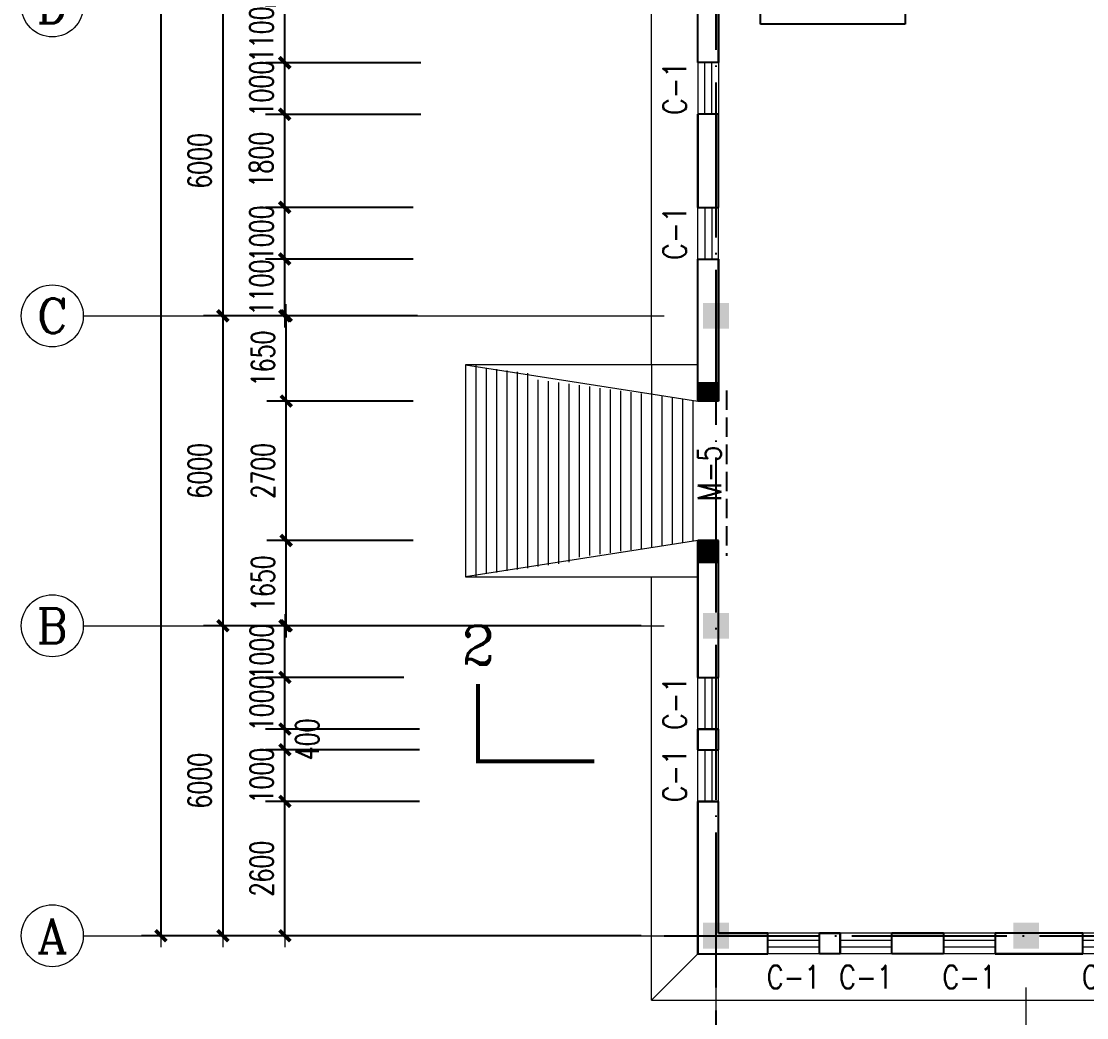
# Model space of a CAD drawing. Extents: x -220435 to 246757, y -381552 to -223577.
# Drawn here: x -151582 to -130969, y -344578 to -325288 of the extents above; entities that cross this region are included whole.
import ezdxf
from ezdxf.enums import TextEntityAlignment as Align

# ---------------------------------------------------------------- set-up
doc = ezdxf.new("R2010")
doc.units = 0
doc.header["$LTSCALE"] = 1500
doc.header["$MEASUREMENT"] = 0
doc.linetypes.add('DASH', pattern=[0.35, 0.25, -0.1])
doc.linetypes.add('DOTE', pattern=[2.42, 2, -0.2, 0.02, -0.2])
doc.layers.get('0').update_dxf_attribs({"linetype": 'CONTINUOUS'})
doc.layers.get('DEFPOINTS').update_dxf_attribs({"linetype": 'CONTINUOUS'})
for name, color, linetype in [('AXIS_TEXT', 7, 'CONTINUOUS'), ('COLUMN', 7, 'CONTINUOUS'), ('DOTE', 7, 'DOTE'), ('LVTRY', 7, 'CONTINUOUS'), ('PUB_WALL', 7, 'CONTINUOUS'), ('WALL', 7, 'CONTINUOUS'), ('WINDOW_TEXT', 7, 'CONTINUOUS')]:
    doc.layers.add(name, color=color, linetype=linetype)
doc.layers.add('PUB_DIM', color=7, linetype='CONTINUOUS', lineweight=0)
doc.layers.add('WINDOW', color=7, linetype='CONTINUOUS', lineweight=0)
doc.styles.add('_SIMPLEX', font='SIMPLEX.shx', dxfattribs={"width": 0.8})
doc.styles.add('COMP', font='complex', dxfattribs={"bigfont": 'hztxt'})
doc.styles.add('COMPLEX', font='COMPLEX')
doc.styles.add('DIM_FONT', font='TXT.shx', dxfattribs={"width": 0.7})
doc.styles.add('SIMPLEX', font='SIMPLEX.SHX')
doc.dimstyles.new('DIMA150', dxfattribs={"dimscale": 1.5, "dimtxt": 300, "dimasz": 1, "dimexe": 250, "dimexo": 300, "dimgap": 150, "dimtad": 1, "dimdec": 0, "dimzin": 0, "dimdsep": 46, "dimtxsty": 'DIM_FONT', "dimblk": '_DIMX', "dimcen": 0.09, "dimse1": 1, "dimclrt": 7, "dimadec": 0, "dimazin": 0, "dimtfac": 1, "dimtdec": 0, "dimtix": 1, "dimtmove": 2, "dimatfit": 3, "dimldrblk": '_DIMX', "dimfxl": 1, "dimtolj": 1, "dimtzin": 0, "dimarcsym": 0})

# ---------------------------------------------------------------- blocks, each defined once
blk = doc.blocks.new('_DIMX')
blk.add_line((-150, 0), (150, 0))
at = {"const_width": 50}
blk.add_lwpolyline([(-70, -70), (70, 70)], dxfattribs=at)
blk = doc.blocks.new('*D40')
at = {"layer": 'DEFPOINTS', "color": 0, "lineweight": 20}
for p in [(-138141, -343990), (-96141, -343990), (-138141, -349390)]:
    blk.add_point(p, dxfattribs=at)
at = {"layer": 'PUB_DIM', "color": 0, "lineweight": -2}
for p, q in [((-138141, -344440), (-138141, -349765)), ((-96142, -349390), (-138139, -349390))]:
    blk.add_line(p, q, dxfattribs=at)
at = {"layer": 'PUB_DIM', "color": 0, "lineweight": -2, "xscale": 1.5, "yscale": 1.5, "zscale": 1.5, "rotation": 180}
blk.add_blockref('_DIMX', (-138141, -349390), dxfattribs=at)
at = {"layer": 'PUB_DIM', "color": 0, "lineweight": -2, "xscale": 1.5, "yscale": 1.5, "zscale": 1.5}
blk.add_blockref('_DIMX', (-96141, -349390), dxfattribs=at)
at = {"layer": 'PUB_DIM', "color": 7, "insert": (-117141, -348940), "char_height": 450, "attachment_point": 5, "style": 'DIM_FONT'}
blk.add_mtext('\\A1;42000', dxfattribs=at)
blk = doc.blocks.new('*D47')
at = {"layer": 'DEFPOINTS', "color": 0, "lineweight": 20}
for p in [(-139141, -264400), (-148882, -342990), (-139141, -342990)]:
    blk.add_point(p, dxfattribs=at)
at = {"layer": 'PUB_DIM', "color": 0, "lineweight": -2}
for p, q in [((-148882, -264402), (-148882, -342989)), ((-139591, -342990), (-149257, -342990))]:
    blk.add_line(p, q, dxfattribs=at)
at = {"layer": 'PUB_DIM', "color": 0, "lineweight": -2, "xscale": 1.5, "yscale": 1.5, "zscale": 1.5}
for p, rotation in [((-148882, -264400), 90), ((-148882, -342990), 270)]:
    blk.add_blockref('_DIMX', p, dxfattribs=dict(at, rotation=rotation))
at = {"layer": 'PUB_DIM', "color": 7, "insert": (-149332, -303695), "char_height": 450, "attachment_point": 5, "rotation": 90, "style": 'DIM_FONT'}
blk.add_mtext('\\A1;78590', dxfattribs=at)
blk = doc.blocks.new('*D48')
at = {"layer": 'DEFPOINTS', "color": 0, "lineweight": 20}
for p in [(-146456, -330990), (-143552, -330990), (-143552, -332640)]:
    blk.add_point(p, dxfattribs=at)
at = {"layer": 'PUB_DIM', "color": 0, "lineweight": -2}
for p, q in [((-144002, -330990), (-146831, -330990)), ((-146456, -332639), (-146456, -330992))]:
    blk.add_line(p, q, dxfattribs=at)
at = {"layer": 'PUB_DIM', "color": 0, "lineweight": -2, "xscale": 1.5, "yscale": 1.5, "zscale": 1.5}
for p, rotation in [((-146456, -330990), 90), ((-146456, -332640), 270)]:
    blk.add_blockref('_DIMX', p, dxfattribs=dict(at, rotation=rotation))
at = {"layer": 'PUB_DIM', "color": 7, "insert": (-146906, -331815), "char_height": 450, "attachment_point": 5, "rotation": 90, "style": 'DIM_FONT'}
blk.add_mtext('\\A1;1650', dxfattribs=at)
blk = doc.blocks.new('*D49')
at = {"layer": 'DEFPOINTS', "color": 0, "lineweight": 20}
for p in [(-146456, -332640), (-143552, -332640), (-143552, -335340)]:
    blk.add_point(p, dxfattribs=at)
at = {"layer": 'PUB_DIM', "color": 0, "lineweight": -2}
for p, q in [((-144002, -332640), (-146831, -332640)), ((-146456, -335339), (-146456, -332642))]:
    blk.add_line(p, q, dxfattribs=at)
at = {"layer": 'PUB_DIM', "color": 0, "lineweight": -2, "xscale": 1.5, "yscale": 1.5, "zscale": 1.5}
for p, rotation in [((-146456, -332640), 90), ((-146456, -335340), 270)]:
    blk.add_blockref('_DIMX', p, dxfattribs=dict(at, rotation=rotation))
at = {"layer": 'PUB_DIM', "color": 7, "insert": (-146906, -333990), "char_height": 450, "attachment_point": 5, "rotation": 90, "style": 'DIM_FONT'}
blk.add_mtext('\\A1;2700', dxfattribs=at)
blk = doc.blocks.new('*D50')
at = {"layer": 'DEFPOINTS', "color": 0, "lineweight": 20}
for p in [(-146456, -335340), (-143552, -335340), (-143552, -336990)]:
    blk.add_point(p, dxfattribs=at)
at = {"layer": 'PUB_DIM', "color": 0, "lineweight": -2}
for p, q in [((-144002, -335340), (-146831, -335340)), ((-146456, -336989), (-146456, -335342))]:
    blk.add_line(p, q, dxfattribs=at)
at = {"layer": 'PUB_DIM', "color": 0, "lineweight": -2, "xscale": 1.5, "yscale": 1.5, "zscale": 1.5}
for p, rotation in [((-146456, -335340), 90), ((-146456, -336990), 270)]:
    blk.add_blockref('_DIMX', p, dxfattribs=dict(at, rotation=rotation))
at = {"layer": 'PUB_DIM', "color": 7, "insert": (-146906, -336165), "char_height": 450, "attachment_point": 5, "rotation": 90, "style": 'DIM_FONT'}
blk.add_mtext('\\A1;1650', dxfattribs=at)
blk = doc.blocks.new('*D51')
at = {"layer": 'DEFPOINTS', "color": 0, "lineweight": 20}
for p in [(-146485, -324990), (-143402, -324990), (-143402, -326090)]:
    blk.add_point(p, dxfattribs=at)
at = {"layer": 'PUB_DIM', "color": 0, "lineweight": -2}
for p, q in [((-143852, -324990), (-146860, -324990)), ((-146485, -324989), (-146485, -324987)), ((-146485, -326090), (-146485, -324990)), ((-146485, -326092), (-146485, -326093))]:
    blk.add_line(p, q, dxfattribs=at)
at = {"layer": 'PUB_DIM', "color": 0, "lineweight": -2, "xscale": 1.5, "yscale": 1.5, "zscale": 1.5}
for p, rotation in [((-146485, -324990), 270), ((-146485, -326090), 90)]:
    blk.add_blockref('_DIMX', p, dxfattribs=dict(at, rotation=rotation))
at = {"layer": 'PUB_DIM', "color": 7, "insert": (-146935, -325540), "char_height": 450, "attachment_point": 5, "rotation": 90, "style": 'DIM_FONT'}
blk.add_mtext('\\A1;1100', dxfattribs=at)
blk = doc.blocks.new('*D52')
at = {"layer": 'DEFPOINTS', "color": 0, "lineweight": 20}
for p in [(-146485, -326090), (-143402, -326090), (-143402, -327090)]:
    blk.add_point(p, dxfattribs=at)
at = {"layer": 'PUB_DIM', "color": 0, "lineweight": -2}
for p, q in [((-143852, -326090), (-146860, -326090)), ((-146485, -326089), (-146485, -326087)), ((-146485, -327090), (-146485, -326090)), ((-146485, -327092), (-146485, -327093))]:
    blk.add_line(p, q, dxfattribs=at)
at = {"layer": 'PUB_DIM', "color": 0, "lineweight": -2, "xscale": 1.5, "yscale": 1.5, "zscale": 1.5}
for p, rotation in [((-146485, -326090), 270), ((-146485, -327090), 90)]:
    blk.add_blockref('_DIMX', p, dxfattribs=dict(at, rotation=rotation))
at = {"layer": 'PUB_DIM', "color": 7, "insert": (-146935, -326590), "char_height": 450, "attachment_point": 5, "rotation": 90, "style": 'DIM_FONT'}
blk.add_mtext('\\A1;1000', dxfattribs=at)
blk = doc.blocks.new('*D53')
at = {"layer": 'DEFPOINTS', "color": 0, "lineweight": 20}
for p in [(-146485, -327090), (-143402, -327090), (-143402, -328890)]:
    blk.add_point(p, dxfattribs=at)
at = {"layer": 'PUB_DIM', "color": 0, "lineweight": -2}
for p, q in [((-143852, -327090), (-146860, -327090)), ((-146485, -328888), (-146485, -327092))]:
    blk.add_line(p, q, dxfattribs=at)
at = {"layer": 'PUB_DIM', "color": 0, "lineweight": -2, "xscale": 1.5, "yscale": 1.5, "zscale": 1.5}
for p, rotation in [((-146485, -327090), 90), ((-146485, -328890), 270)]:
    blk.add_blockref('_DIMX', p, dxfattribs=dict(at, rotation=rotation))
at = {"layer": 'PUB_DIM', "color": 7, "insert": (-146940, -327965), "char_height": 450, "attachment_point": 5, "rotation": 90, "style": 'DIM_FONT'}
blk.add_mtext('\\A1;1800', dxfattribs=at)
blk = doc.blocks.new('*D54')
at = {"layer": 'DEFPOINTS', "color": 0, "lineweight": 20}
for p in [(-146485, -328890), (-143552, -328890), (-143552, -329890)]:
    blk.add_point(p, dxfattribs=at)
at = {"layer": 'PUB_DIM', "color": 0, "lineweight": -2}
for p, q in [((-144002, -328890), (-146860, -328890)), ((-146485, -328888), (-146485, -328887)), ((-146485, -329890), (-146485, -328890)), ((-146485, -329891), (-146485, -329893))]:
    blk.add_line(p, q, dxfattribs=at)
at = {"layer": 'PUB_DIM', "color": 0, "lineweight": -2, "xscale": 1.5, "yscale": 1.5, "zscale": 1.5}
for p, rotation in [((-146485, -328890), 270), ((-146485, -329890), 90)]:
    blk.add_blockref('_DIMX', p, dxfattribs=dict(at, rotation=rotation))
at = {"layer": 'PUB_DIM', "color": 7, "insert": (-146935, -329390), "char_height": 450, "attachment_point": 5, "rotation": 90, "style": 'DIM_FONT'}
blk.add_mtext('\\A1;1000', dxfattribs=at)
blk = doc.blocks.new('*D55')
at = {"layer": 'DEFPOINTS', "color": 0, "lineweight": 20}
for p in [(-146485, -329890), (-143552, -329890), (-143552, -330990)]:
    blk.add_point(p, dxfattribs=at)
at = {"layer": 'PUB_DIM', "color": 0, "lineweight": -2}
for p, q in [((-144002, -329890), (-146860, -329890)), ((-146485, -329888), (-146485, -329887)), ((-146485, -330990), (-146485, -329890)), ((-146485, -330992), (-146485, -330993))]:
    blk.add_line(p, q, dxfattribs=at)
at = {"layer": 'PUB_DIM', "color": 0, "lineweight": -2, "xscale": 1.5, "yscale": 1.5, "zscale": 1.5}
for p, rotation in [((-146485, -329890), 270), ((-146485, -330990), 90)]:
    blk.add_blockref('_DIMX', p, dxfattribs=dict(at, rotation=rotation))
at = {"layer": 'PUB_DIM', "color": 7, "insert": (-146935, -330440), "char_height": 450, "attachment_point": 5, "rotation": 90, "style": 'DIM_FONT'}
blk.add_mtext('\\A1;1100', dxfattribs=at)
blk = doc.blocks.new('*D72')
at = {"layer": 'DEFPOINTS', "color": 0, "lineweight": 20}
for p in [(-146482, -336990), (-143728, -336990), (-143728, -337990)]:
    blk.add_point(p, dxfattribs=at)
at = {"layer": 'PUB_DIM', "color": 0, "lineweight": -2}
for p, q in [((-144178, -336990), (-146857, -336990)), ((-146482, -336989), (-146482, -336987)), ((-146482, -337990), (-146482, -336990)), ((-146482, -337992), (-146482, -337993))]:
    blk.add_line(p, q, dxfattribs=at)
at = {"layer": 'PUB_DIM', "color": 0, "lineweight": -2, "xscale": 1.5, "yscale": 1.5, "zscale": 1.5}
for p, rotation in [((-146482, -336990), 270), ((-146482, -337990), 90)]:
    blk.add_blockref('_DIMX', p, dxfattribs=dict(at, rotation=rotation))
at = {"layer": 'PUB_DIM', "color": 7, "insert": (-146932, -337490), "char_height": 450, "attachment_point": 5, "rotation": 90, "style": 'DIM_FONT'}
blk.add_mtext('\\A1;1000', dxfattribs=at)
blk = doc.blocks.new('*D73')
at = {"layer": 'DEFPOINTS', "color": 0, "lineweight": 20}
for p in [(-146482, -337990), (-143728, -337990), (-143728, -338990)]:
    blk.add_point(p, dxfattribs=at)
at = {"layer": 'PUB_DIM', "color": 0, "lineweight": -2}
for p, q in [((-144178, -337990), (-146857, -337990)), ((-146482, -337989), (-146482, -337987)), ((-146482, -338990), (-146482, -337990)), ((-146482, -338992), (-146482, -338993))]:
    blk.add_line(p, q, dxfattribs=at)
at = {"layer": 'PUB_DIM', "color": 0, "lineweight": -2, "xscale": 1.5, "yscale": 1.5, "zscale": 1.5}
for p, rotation in [((-146482, -337990), 270), ((-146482, -338990), 90)]:
    blk.add_blockref('_DIMX', p, dxfattribs=dict(at, rotation=rotation))
at = {"layer": 'PUB_DIM', "color": 7, "insert": (-146932, -338490), "char_height": 450, "attachment_point": 5, "rotation": 90, "style": 'DIM_FONT'}
blk.add_mtext('\\A1;1000', dxfattribs=at)
blk = doc.blocks.new('*D74')
at = {"layer": 'DEFPOINTS', "color": 0, "lineweight": 20}
for p in [(-146482, -338990), (-143428, -338990), (-143428, -339390)]:
    blk.add_point(p, dxfattribs=at)
at = {"layer": 'PUB_DIM', "color": 0, "lineweight": -2}
for p, q in [((-143878, -338990), (-146857, -338990)), ((-146482, -338989), (-146482, -338987)), ((-146482, -339390), (-146482, -338990)), ((-146482, -339392), (-146482, -339393))]:
    blk.add_line(p, q, dxfattribs=at)
at = {"layer": 'PUB_DIM', "color": 0, "lineweight": -2, "xscale": 1.5, "yscale": 1.5, "zscale": 1.5}
for p, rotation in [((-146482, -338990), 270), ((-146482, -339390), 90)]:
    blk.add_blockref('_DIMX', p, dxfattribs=dict(at, rotation=rotation))
at = {"layer": 'PUB_DIM', "color": 7, "insert": (-146050, -339190), "char_height": 450, "attachment_point": 5, "rotation": 90, "style": 'DIM_FONT'}
blk.add_mtext('\\A1;400', dxfattribs=at)
blk = doc.blocks.new('*D75')
at = {"layer": 'DEFPOINTS', "color": 0, "lineweight": 20}
for p in [(-146482, -339390), (-143428, -339390), (-143428, -340390)]:
    blk.add_point(p, dxfattribs=at)
at = {"layer": 'PUB_DIM', "color": 0, "lineweight": -2}
for p, q in [((-143878, -339390), (-146857, -339390)), ((-146482, -339389), (-146482, -339387)), ((-146482, -340390), (-146482, -339390)), ((-146482, -340392), (-146482, -340393))]:
    blk.add_line(p, q, dxfattribs=at)
at = {"layer": 'PUB_DIM', "color": 0, "lineweight": -2, "xscale": 1.5, "yscale": 1.5, "zscale": 1.5}
for p, rotation in [((-146482, -339390), 270), ((-146482, -340390), 90)]:
    blk.add_blockref('_DIMX', p, dxfattribs=dict(at, rotation=rotation))
at = {"layer": 'PUB_DIM', "color": 7, "insert": (-146932, -339890), "char_height": 450, "attachment_point": 5, "rotation": 90, "style": 'DIM_FONT'}
blk.add_mtext('\\A1;1000', dxfattribs=at)
blk = doc.blocks.new('*D76')
at = {"layer": 'DEFPOINTS', "color": 0, "lineweight": 20}
for p in [(-146482, -340390), (-143428, -340390), (-143428, -342990)]:
    blk.add_point(p, dxfattribs=at)
at = {"layer": 'PUB_DIM', "color": 0, "lineweight": -2}
for p, q in [((-143878, -340390), (-146857, -340390)), ((-146482, -342989), (-146482, -340392))]:
    blk.add_line(p, q, dxfattribs=at)
at = {"layer": 'PUB_DIM', "color": 0, "lineweight": -2, "xscale": 1.5, "yscale": 1.5, "zscale": 1.5}
for p, rotation in [((-146482, -340390), 90), ((-146482, -342990), 270)]:
    blk.add_blockref('_DIMX', p, dxfattribs=dict(at, rotation=rotation))
at = {"layer": 'PUB_DIM', "color": 7, "insert": (-146932, -341690), "char_height": 450, "attachment_point": 5, "rotation": 90, "style": 'DIM_FONT'}
blk.add_mtext('\\A1;2600', dxfattribs=at)
blk = doc.blocks.new('*D81')
at = {"layer": 'DEFPOINTS', "color": 0, "lineweight": 20}
for p in [(-139141, -330990), (-147682, -336990), (-139141, -336990)]:
    blk.add_point(p, dxfattribs=at)
at = {"layer": 'PUB_DIM', "color": 0, "lineweight": -2}
for p, q in [((-147682, -330992), (-147682, -336989)), ((-139591, -336990), (-148057, -336990))]:
    blk.add_line(p, q, dxfattribs=at)
at = {"layer": 'PUB_DIM', "color": 0, "lineweight": -2, "xscale": 1.5, "yscale": 1.5, "zscale": 1.5}
for p, rotation in [((-147682, -330990), 90), ((-147682, -336990), 270)]:
    blk.add_blockref('_DIMX', p, dxfattribs=dict(at, rotation=rotation))
at = {"layer": 'PUB_DIM', "color": 7, "insert": (-148132, -333990), "char_height": 450, "attachment_point": 5, "rotation": 90, "style": 'DIM_FONT'}
blk.add_mtext('\\A1;6000', dxfattribs=at)
blk = doc.blocks.new('*D82')
at = {"layer": 'DEFPOINTS', "color": 0, "lineweight": 20}
for p in [(-139141, -336990), (-147682, -342990), (-139141, -342990)]:
    blk.add_point(p, dxfattribs=at)
at = {"layer": 'PUB_DIM', "color": 0, "lineweight": -2}
for p, q in [((-147682, -336992), (-147682, -342989)), ((-139591, -342990), (-148057, -342990))]:
    blk.add_line(p, q, dxfattribs=at)
at = {"layer": 'PUB_DIM', "color": 0, "lineweight": -2, "xscale": 1.5, "yscale": 1.5, "zscale": 1.5}
for p, rotation in [((-147682, -336990), 90), ((-147682, -342990), 270)]:
    blk.add_blockref('_DIMX', p, dxfattribs=dict(at, rotation=rotation))
at = {"layer": 'PUB_DIM', "color": 7, "insert": (-148132, -339990), "char_height": 450, "attachment_point": 5, "rotation": 90, "style": 'DIM_FONT'}
blk.add_mtext('\\A1;6000', dxfattribs=at)
blk = doc.blocks.new('*D83')
at = {"layer": 'DEFPOINTS', "color": 0, "lineweight": 20}
for p in [(-143469, -324990), (-147682, -330990), (-143469, -330990)]:
    blk.add_point(p, dxfattribs=at)
at = {"layer": 'PUB_DIM', "color": 0, "lineweight": -2}
for p, q in [((-147682, -324992), (-147682, -330989)), ((-143919, -330990), (-148057, -330990))]:
    blk.add_line(p, q, dxfattribs=at)
at = {"layer": 'PUB_DIM', "color": 0, "lineweight": -2, "xscale": 1.5, "yscale": 1.5, "zscale": 1.5}
for p, rotation in [((-147682, -324990), 90), ((-147682, -330990), 270)]:
    blk.add_blockref('_DIMX', p, dxfattribs=dict(at, rotation=rotation))
at = {"layer": 'PUB_DIM', "color": 7, "insert": (-148132, -327990), "char_height": 450, "attachment_point": 5, "rotation": 90, "style": 'DIM_FONT'}
blk.add_mtext('\\A1;6000', dxfattribs=at)
blk = doc.blocks.new('_AXISO')
blk.add_circle((0, 0), 0.5)
at = {"layer": 'AXIS_TEXT', "style": 'COMPLEX', "width": 1.041667}
blk.add_attdef('A', text='', height=0.56, dxfattribs=at).set_placement((-0.25, -0.28), (0.25, -0.28), align=Align.FIT)
blk = doc.blocks.new('_WBLK')
for p, q in [((-0.5, 0.5), (0.5, 0.5)), ((0.5, 0.167), (-0.5, 0.167)), ((0.5, -0.167), (-0.5, -0.167)), ((-0.5, -0.5), (0.5, -0.5))]:
    blk.add_line(p, q)
at = {"layer": 'WINDOW_TEXT', "style": 'SIMPLEX', "flags": 9}
blk.add_attdef('A', text='', height=1, dxfattribs=at).set_placement((0, 1.5), align=Align.MIDDLE)
blk = doc.blocks.new('_FZH')
blk.add_solid([(-0.5, -0.5), (0.5, -0.5), (-0.5, 0.5), (0.5, 0.5)])
blk = doc.blocks.new('*D88')
at = {"layer": 'DEFPOINTS', "color": 0, "lineweight": 20}
for p in [(-138141, -343990), (-132141, -343990), (-138141, -348190)]:
    blk.add_point(p, dxfattribs=at)
at = {"layer": 'PUB_DIM', "color": 0, "lineweight": -2}
for p, q in [((-138141, -344440), (-138141, -348565)), ((-132142, -348190), (-138139, -348190))]:
    blk.add_line(p, q, dxfattribs=at)
at = {"layer": 'PUB_DIM', "color": 0, "lineweight": -2, "xscale": 1.5, "yscale": 1.5, "zscale": 1.5, "rotation": 180}
blk.add_blockref('_DIMX', (-138141, -348190), dxfattribs=at)
at = {"layer": 'PUB_DIM', "color": 0, "lineweight": -2, "xscale": 1.5, "yscale": 1.5, "zscale": 1.5}
blk.add_blockref('_DIMX', (-132141, -348190), dxfattribs=at)
at = {"layer": 'PUB_DIM', "color": 7, "insert": (-135037, -347740), "char_height": 450, "attachment_point": 5, "style": 'DIM_FONT'}
blk.add_mtext('\\A1;6000', dxfattribs=at)
blk = doc.blocks.new('*D89')
at = {"layer": 'DEFPOINTS', "color": 0, "lineweight": 20}
for p in [(-138141, -343990), (-132141, -343990), (-138141, -348190)]:
    blk.add_point(p, dxfattribs=at)
at = {"layer": 'PUB_DIM', "color": 0, "lineweight": -2}
for p, q in [((-138141, -344440), (-138141, -348565)), ((-132142, -348190), (-138139, -348190))]:
    blk.add_line(p, q, dxfattribs=at)
at = {"layer": 'PUB_DIM', "color": 0, "lineweight": -2, "xscale": 1.5, "yscale": 1.5, "zscale": 1.5, "rotation": 180}
blk.add_blockref('_DIMX', (-138141, -348190), dxfattribs=at)
at = {"layer": 'PUB_DIM', "color": 0, "lineweight": -2, "xscale": 1.5, "yscale": 1.5, "zscale": 1.5}
blk.add_blockref('_DIMX', (-132141, -348190), dxfattribs=at)
at = {"layer": 'PUB_DIM', "color": 7, "insert": (-135037, -347740), "char_height": 450, "attachment_point": 5, "style": 'DIM_FONT'}
blk.add_mtext('\\A1;6000', dxfattribs=at)
blk = doc.blocks.new('_SECTION')
at = {"const_width": 0.1}
blk.add_lwpolyline([(2, 0), (0, 0), (0, 3)], dxfattribs=at)
at = {"style": 'COMP'}
blk.add_attdef('A', text='', height=1, dxfattribs=at).set_placement((3, 0), align=Align.MIDDLE)
blk = doc.blocks.new('M_B0OPK')
for p, q in [((-0.5, 0.5), (0.5, 0.5)), ((0.5, 0.167), (-0.5, 0.167)), ((0.5, -0.167), (-0.5, -0.167)), ((-0.5, -0.5), (0.5, -0.5))]:
    blk.add_line(p, q)
blk = doc.blocks.new('*D285')
at = {"layer": 'DEFPOINTS', "color": 0, "lineweight": 20}
for p in [(-139141, -264400), (-148882, -342990), (-139141, -342990)]:
    blk.add_point(p, dxfattribs=at)
at = {"layer": 'PUB_DIM', "color": 0, "lineweight": -2}
for p, q in [((-148882, -264402), (-148882, -342989)), ((-139591, -342990), (-149257, -342990))]:
    blk.add_line(p, q, dxfattribs=at)
at = {"layer": 'PUB_DIM', "color": 0, "lineweight": -2, "xscale": 1.5, "yscale": 1.5, "zscale": 1.5}
for p, rotation in [((-148882, -264400), 90), ((-148882, -342990), 270)]:
    blk.add_blockref('_DIMX', p, dxfattribs=dict(at, rotation=rotation))
at = {"layer": 'PUB_DIM', "color": 7, "insert": (-149332, -303695), "char_height": 450, "attachment_point": 5, "rotation": 90, "style": 'DIM_FONT'}
blk.add_mtext('\\A1;78590', dxfattribs=at)

msp = doc.modelspace()

# ---------------------------------------------------------------- linework, layer by layer
at = {"linetype": 'DASH'}
msp.add_line((-137939.9, -332433.8), (-137939.9, -335634.6), dxfattribs=at)
at = {"layer": 'DOTE'}
for p, q in [((-138140.7, -343990.4), (-138140.7, -263400.4)), ((-138140.7, -343990.4), (-138140.7, -263400.4)), ((-139140.7, -342990.4), (-95140.7, -342990.4))]:
    msp.add_line(p, q, dxfattribs=at)
at = {"layer": 'LVTRY'}
for p, q in [((-137280.1, -325340.4), (-137280.1, -324650.4)), ((-134480.1, -324650.4), (-134480.1, -325340.4)), ((-134480.1, -325340.4), (-137280.1, -325340.4))]:
    msp.add_line(p, q, dxfattribs=at)
at = {"layer": 'PUB_DIM'}
for p, q in [((-150382.4, -330990.4), (-139140.7, -330990.4)), ((-150382.4, -336990.4), (-139140.7, -336990.4)), ((-150382.4, -342990.4), (-139140.7, -342990.4)), ((-138140.7, -349990.4), (-138140.7, -343990.4)), ((-138140.7, -349990.4), (-138140.7, -343990.4)), ((-132140.7, -349990.4), (-132140.7, -343990.4)), ((-132140.7, -349990.4), (-132140.7, -343990.4))]:
    msp.add_line(p, q, dxfattribs=at)
at = {"layer": 'PUB_WALL'}
for p, q in [((-138490.7, -326084.4), (-138490.7, -323300.4)), ((-138490.7, -326084.4), (-138490.7, -323300.4)), ((-138090.7, -326084.4), (-138090.7, -323300.4)), ((-138090.7, -323300.4), (-138090.7, -326084.4)), ((-138090.7, -326084.4), (-138490.7, -326084.4)), ((-138090.7, -326084.4), (-138490.7, -326084.4)), ((-138090.7, -327084.4), (-138490.7, -327084.4)), ((-138490.7, -328889.9), (-138490.7, -327084.4)), ((-138090.7, -327084.4), (-138490.7, -327084.4)), ((-138490.7, -327084.4), (-138490.7, -328889.9)), ((-138090.7, -328889.9), (-138090.7, -327084.4)), ((-138090.7, -328889.9), (-138090.7, -327084.4)), ((-138490.7, -328889.9), (-138090.7, -328889.9)), ((-138490.7, -328889.9), (-138090.7, -328889.9)), ((-138490.7, -332640.4), (-138490.7, -329889.9)), ((-138490.7, -329889.9), (-138090.7, -329889.9)), ((-138490.7, -332640.4), (-138490.7, -329889.9)), ((-138490.7, -329889.9), (-138090.7, -329889.9)), ((-138090.7, -332640.4), (-138090.7, -329889.9)), ((-138090.7, -329889.9), (-138090.7, -332640.4)), ((-138090.7, -332640.4), (-138490.7, -332640.4)), ((-138090.7, -332640.4), (-138490.7, -332640.4)), ((-138090.7, -335340.4), (-138490.7, -335340.4)), ((-138490.7, -337990.4), (-138490.7, -335340.4)), ((-138090.7, -335340.4), (-138490.7, -335340.4)), ((-138490.7, -335340.4), (-138490.7, -337990.4)), ((-138090.7, -337990.4), (-138090.7, -335340.4)), ((-138090.7, -337990.4), (-138090.7, -335340.4)), ((-138490.7, -337990.4), (-138090.7, -337990.4)), ((-138490.7, -337990.4), (-138090.7, -337990.4)), ((-138490.7, -339390.4), (-138490.7, -338990.4)), ((-138490.7, -338990.4), (-138090.7, -338990.4)), ((-138490.7, -338990.4), (-138490.7, -339390.4)), ((-138090.7, -338990.4), (-138490.7, -338990.4)), ((-138090.7, -339390.4), (-138090.7, -338990.4)), ((-138090.7, -339390.4), (-138090.7, -338990.4)), ((-138490.7, -339390.4), (-138090.7, -339390.4)), ((-138490.7, -339390.4), (-138090.7, -339390.4)), ((-138490.7, -343340.4), (-138490.7, -340390.4)), ((-138490.7, -340390.4), (-138090.7, -340390.4)), ((-138490.7, -340390.4), (-138490.7, -343340.4)), ((-138090.7, -340390.4), (-138490.7, -340390.4)), ((-138090.7, -342940.4), (-138090.7, -340390.4)), ((-138090.7, -342940.4), (-138090.7, -340390.4)), ((-138090.7, -342940.4), (-137140.6, -342940.4)), ((-137140.6, -342940.4), (-138090.7, -342940.4)), ((-137140.6, -343340.4), (-137140.6, -342940.4)), ((-137140.6, -343340.4), (-137140.6, -342940.4)), ((-136140.6, -343340.4), (-136140.6, -342940.4)), ((-135740.6, -342940.4), (-136140.6, -342940.4)), ((-136140.6, -343340.4), (-136140.6, -342940.4)), ((-136140.6, -342940.4), (-135740.6, -342940.4)), ((-135740.6, -343340.4), (-135740.6, -342940.4)), ((-135740.6, -342940.4), (-135740.6, -343340.4)), ((-134740.6, -343340.4), (-134740.6, -342940.4)), ((-133740.7, -342940.4), (-134740.6, -342940.4)), ((-134740.6, -342940.4), (-133740.7, -342940.4)), ((-134740.6, -343340.4), (-134740.6, -342940.4)), ((-133740.7, -342940.4), (-133740.7, -343340.4)), ((-133740.7, -342940.4), (-133740.7, -343340.4)), ((-132740.7, -342940.4), (-132740.7, -343340.4)), ((-131040.7, -342940.4), (-132740.7, -342940.4)), ((-131040.7, -342940.4), (-132740.7, -342940.4)), ((-132740.7, -342940.4), (-132740.7, -343340.4)), ((-131040.7, -343340.4), (-131040.7, -342940.4)), ((-131040.7, -343340.4), (-131040.7, -342940.4)), ((-138490.7, -343340.4), (-137140.6, -343340.4)), ((-138490.7, -343340.4), (-137140.6, -343340.4)), ((-135740.6, -343340.4), (-136140.6, -343340.4)), ((-135740.6, -343340.4), (-136140.6, -343340.4)), ((-133740.7, -343340.4), (-134740.6, -343340.4)), ((-133740.7, -343340.4), (-134740.6, -343340.4)), ((-131040.7, -343340.4), (-132740.7, -343340.4)), ((-132740.7, -343340.4), (-131040.7, -343340.4))]:
    msp.add_line(p, q, dxfattribs=at)
at = {"layer": 'WALL'}
for p, q in [((-138490.7, -326084.4), (-138490.7, -323300.4)), ((-138090.7, -326084.4), (-138090.7, -323300.4)), ((-138090.7, -326084.4), (-138490.7, -326084.4)), ((-138090.7, -327084.4), (-138490.7, -327084.4)), ((-138490.7, -328889.9), (-138490.7, -327084.4)), ((-138090.7, -328889.9), (-138090.7, -327084.4)), ((-138490.7, -328889.9), (-138090.7, -328889.9)), ((-138490.7, -332640.4), (-138490.7, -329889.9)), ((-138490.7, -329889.9), (-138090.7, -329889.9)), ((-138090.7, -332640.4), (-138090.7, -329889.9)), ((-138090.7, -332640.4), (-138490.7, -332640.4)), ((-138090.7, -335340.4), (-138490.7, -335340.4)), ((-138490.7, -337990.4), (-138490.7, -335340.4)), ((-138090.7, -337990.4), (-138090.7, -335340.4)), ((-138490.7, -337990.4), (-138090.7, -337990.4)), ((-138490.7, -339390.4), (-138490.7, -338990.4)), ((-138490.7, -338990.4), (-138090.7, -338990.4)), ((-138090.7, -339390.4), (-138090.7, -338990.4)), ((-138490.7, -339390.4), (-138090.7, -339390.4)), ((-138490.7, -343340.4), (-138490.7, -340390.4)), ((-138490.7, -340390.4), (-138090.7, -340390.4)), ((-138090.7, -342940.4), (-138090.7, -340390.4)), ((-138090.7, -342940.4), (-137140.6, -342940.4)), ((-137140.6, -343340.4), (-137140.6, -342940.4)), ((-136140.6, -343340.4), (-136140.6, -342940.4)), ((-135740.6, -342940.4), (-136140.6, -342940.4)), ((-135740.6, -343340.4), (-135740.6, -342940.4)), ((-134740.6, -343340.4), (-134740.6, -342940.4)), ((-133740.7, -342940.4), (-134740.6, -342940.4)), ((-133740.7, -342940.4), (-133740.7, -343340.4)), ((-132740.7, -342940.4), (-132740.7, -343340.4)), ((-131040.7, -342940.4), (-132740.7, -342940.4)), ((-131040.7, -343340.4), (-131040.7, -342940.4)), ((-138490.7, -343340.4), (-137140.6, -343340.4)), ((-135740.6, -343340.4), (-136140.6, -343340.4)), ((-133740.7, -343340.4), (-134740.6, -343340.4)), ((-131040.7, -343340.4), (-132740.7, -343340.4))]:
    msp.add_line(p, q, dxfattribs=at)
at = {"layer": 'WINDOW'}
for p, q in [((-139390.7, -331940.4), (-139390.7, -313323.4)), ((-142990.7, -331940.4), (-142990.7, -336039.9)), ((-142990.7, -331940.4), (-138490.7, -332640.4)), ((-138490.7, -331940.4), (-142990.7, -331940.4)), ((-142790.7, -331940.4), (-142790.7, -336039.9)), ((-142590.7, -331993.7), (-142590.7, -335984.3)), ((-142390.7, -332020.4), (-142390.7, -335956.5)), ((-142190.7, -332047), (-142190.7, -335928.7)), ((-141990.7, -332073.7), (-141990.7, -335900.9)), ((-139390.7, -331940.4), (-139390.7, -335465.5)), ((-138490.7, -332640.4), (-138490.7, -331940.4)), ((-141790.7, -332100.4), (-141790.7, -335873.1)), ((-141590.7, -332227), (-141590.7, -335845.3)), ((-141390.7, -332253.7), (-141390.7, -335817.5)), ((-141190.7, -332280.4), (-141190.7, -335789.7)), ((-140990.7, -332307), (-140990.7, -335761.9)), ((-140790.7, -332333.7), (-140790.7, -335660.1)), ((-140590.7, -332360.4), (-140590.7, -335632.3)), ((-140390.7, -332387), (-140390.7, -335604.5)), ((-140190.7, -332413.7), (-140190.7, -335576.7)), ((-139990.7, -332440.4), (-139990.7, -335548.9)), ((-139790.7, -332467), (-139790.7, -335521.1)), ((-139590.7, -332493.7), (-139590.7, -335493.3)), ((-139190.7, -332547), (-139190.7, -335437.7)), ((-138990.7, -332573.7), (-138990.7, -335409.9)), ((-138790.7, -332600.4), (-138790.7, -335382.1)), ((-138590.7, -332627), (-138590.7, -335354.3)), ((-138490.7, -335340.4), (-142990.7, -336039.9)), ((-142990.7, -336039.9), (-138490.7, -336039.9)), ((-139390.7, -344240.4), (-139390.7, -336039.9)), ((-138490.7, -343340.4), (-139390.7, -344240.4)), ((-139390.7, -344240.4), (-94940.7, -344240.4))]:
    msp.add_line(p, q, dxfattribs=at)
at = {"layer": 'WINDOW', "const_width": 400}
for points in [[(-138290.7, -332640.4), (-138290.7, -332270.4)], [(-138290.7, -335779.7), (-138290.7, -335335.7)]]:
    msp.add_lwpolyline(points, dxfattribs=at)

# ---------------------------------------------------------------- block references
at = {"layer": 'COLUMN', "xscale": 500, "yscale": 500, "zscale": 500}
for p in [(-138140.7, -330990.4), (-138140.7, -336990.4), (-138140.7, -342990.4), (-132140.7, -342990.4)]:
    msp.add_blockref('_FZH', p, dxfattribs=at)
at = {"layer": 'PUB_DIM'}
ref = msp.add_blockref('_AXISO', (-150982.4, -324990.4), dxfattribs=dict(at, xscale=1200, yscale=1200, zscale=1200))
ref.add_attrib('A', 'D', dxfattribs={"layer": 'AXIS_TEXT', "height": 672, "style": 'COMPLEX', "width": 1.102941}).set_placement((-151282.4, -325326.4), (-150682.4, -325326.4), align=Align.FIT)
ref = msp.add_blockref('_AXISO', (-150982.4, -330990.4), dxfattribs=dict(at, xscale=1200, yscale=1200, zscale=1200))
ref.add_attrib('A', 'C', dxfattribs={"layer": 'AXIS_TEXT', "height": 672, "style": 'COMPLEX', "width": 1.25}).set_placement((-151282.4, -331326.4), (-150682.4, -331326.4), align=Align.FIT)
ref = msp.add_blockref('_AXISO', (-150982.4, -336990.4), dxfattribs=dict(at, xscale=1200, yscale=1200, zscale=1200))
ref.add_attrib('A', 'B', dxfattribs={"layer": 'AXIS_TEXT', "height": 672, "style": 'COMPLEX', "width": 1.102941}).set_placement((-151282.4, -337326.4), (-150682.4, -337326.4), align=Align.FIT)
ref = msp.add_blockref('_SECTION', (-142745.1, -339615.6), dxfattribs=dict(at, xscale=-750, yscale=750, zscale=750, rotation=270))
ref.add_attrib('A', '2', dxfattribs={"layer": '0', "height": 750, "style": 'COMP'}).set_placement((-142745.1, -337365.6), align=Align.MIDDLE)
at = {"layer": 'PUB_DIM', "xscale": 1200, "yscale": 1200, "zscale": 1200}
msp.add_blockref('_AXISO', (-150982.4, -342990.4), dxfattribs=at).add_auto_attribs({'A': 'A'})
at = {"layer": 'WINDOW'}
ref = msp.add_blockref('_WBLK', (-138290.7, -326584.4), dxfattribs=dict(at, xscale=1000, yscale=400.0000000000291, zscale=1000, rotation=270))
ref.add_attrib('A', 'C-1', dxfattribs={"layer": 'WINDOW_TEXT', "height": 450, "rotation": 90, "style": '_SIMPLEX', "width": 0.8, "flags": 8}).set_placement((-138940.7, -326584.4), align=Align.MIDDLE)
ref = msp.add_blockref('M_B0OPK', (-138290.7, -329389.9), dxfattribs=dict(at, xscale=1000, yscale=400, zscale=1000, rotation=90))
ref.add_attrib('A', 'C-1', dxfattribs={"layer": 'WINDOW_TEXT', "height": 450, "rotation": 90, "style": '_SIMPLEX', "width": 0.8, "flags": 8}).set_placement((-138940.7, -329389.9), align=Align.MIDDLE)
ref = msp.add_blockref('_WBLK', (-138290.7, -338490.4), dxfattribs=dict(at, xscale=1000, yscale=400, zscale=1000, rotation=90))
ref.add_attrib('A', 'C-1', dxfattribs={"layer": 'WINDOW_TEXT', "height": 450, "rotation": 90, "style": '_SIMPLEX', "width": 0.8, "flags": 8}).set_placement((-138940.7, -338490.4), align=Align.MIDDLE)
ref = msp.add_blockref('_WBLK', (-138290.7, -339890.4), dxfattribs=dict(at, xscale=1000, yscale=400, zscale=1000, rotation=90))
ref.add_attrib('A', 'C-1', dxfattribs={"layer": 'WINDOW_TEXT', "height": 450, "rotation": 90, "style": '_SIMPLEX', "width": 0.8, "flags": 8}).set_placement((-138940.7, -339890.4), align=Align.MIDDLE)
ref = msp.add_blockref('_WBLK', (-136640.6, -343140.4), dxfattribs=dict(at, xscale=1000, yscale=400, zscale=1000, rotation=180))
ref.add_attrib('A', 'C-1', dxfattribs={"layer": 'WINDOW_TEXT', "height": 450, "style": '_SIMPLEX', "width": 0.8, "flags": 8}).set_placement((-136640.6, -343790.4), align=Align.MIDDLE)
ref = msp.add_blockref('_WBLK', (-135240.6, -343140.4), dxfattribs=dict(at, xscale=1000, yscale=400, zscale=1000, rotation=180))
ref.add_attrib('A', 'C-1', dxfattribs={"layer": 'WINDOW_TEXT', "height": 450, "style": '_SIMPLEX', "width": 0.8, "flags": 8}).set_placement((-135240.6, -343790.4), align=Align.MIDDLE)
ref = msp.add_blockref('_WBLK', (-133240.7, -343140.4), dxfattribs=dict(at, xscale=1000, yscale=399.9999999999418, zscale=1000, rotation=180))
ref.add_attrib('A', 'C-1', dxfattribs={"layer": 'WINDOW_TEXT', "height": 450, "style": '_SIMPLEX', "width": 0.8, "flags": 8}).set_placement((-133240.7, -343790.4), align=Align.MIDDLE)
ref = msp.add_blockref('_WBLK', (-130540.7, -343140.4), dxfattribs=dict(at, xscale=1000, yscale=400, zscale=1000, rotation=180))
ref.add_attrib('A', 'C-1', dxfattribs={"layer": 'WINDOW_TEXT', "height": 450, "style": '_SIMPLEX', "width": 0.8, "flags": 8}).set_placement((-130540.7, -343790.4), align=Align.MIDDLE)

# ---------------------------------------------------------------- texts
at = {"layer": 'WINDOW', "style": 'SIMPLEX', "width": 0.8}
msp.add_text('M-5', height=450, rotation=90, dxfattribs=at).set_placement((-138042.2, -334584.4))

# ---------------------------------------------------------------- dimensions: what is measured, and where the dimension line sits
at = {"layer": 'PUB_DIM'}
for p1, p2, distance, picture, middle in [((-139140.7, -264400.4), (-139140.7, -342990.4), -9741.7, '*D47', (-149332.4, -303695.4)), ((-139140.7, -264400.4), (-139140.7, -342990.4), -9741.7, '*D285', (-149332.4, -303695.4)), ((-143401.6, -326090.4), (-143401.6, -324990.4), 3083.2, '*D51', (-146934.8, -325540.4)), ((-143401.6, -327090.4), (-143401.6, -326090.4), 3083.2, '*D52', (-146934.8, -326590.4)), ((-143551.6, -329889.9), (-143551.6, -328889.9), 2933.2, '*D54', (-146934.8, -329389.9)), ((-143551.6, -332640.3), (-143551.6, -330990.3), 2904.7, '*D48', (-146906.3, -331815.3)), ((-143551.6, -335340.3), (-143551.6, -332640.3), 2904.7, '*D49', (-146906.3, -333990.3)), ((-143551.6, -336990.3), (-143551.6, -335340.3), 2904.7, '*D50', (-146906.3, -336165.3)), ((-143727.7, -337990.4), (-143727.7, -336990.4), 2754.7, '*D72', (-146932.4, -337490.4)), ((-143727.7, -338990.4), (-143727.7, -337990.4), 2754.7, '*D73', (-146932.4, -338490.4)), ((-143427.7, -340390.4), (-143427.7, -339390.4), 3054.7, '*D75', (-146932.4, -339890.4)), ((-143427.7, -342990.4), (-143427.7, -340390.4), 3054.7, '*D76', (-146932.4, -341690.4)), ((-96140.7, -343990.4), (-138140.7, -343990.4), 5400, '*D40', (-117140.7, -348940.4))]:
    dim = msp.add_aligned_dim(p1=p1, p2=p2, distance=distance, dimstyle='DIMA150', dxfattribs=at)
    dim.commit()
    dim.dimension.update_dxf_attribs({"geometry": picture, "text_midpoint": middle})
for base, p1, p2, picture, middle in [((-147682.4, -330990.4), (-143469.2, -324990.4), (-143469.2, -330990.4), '*D83', (-148132.4, -327990.4)), ((-147682.4, -336990.4), (-139140.7, -330990.4), (-139140.7, -336990.4), '*D81', (-148132.4, -333990.4)), ((-147682.4, -342990.4), (-139140.7, -336990.4), (-139140.7, -342990.4), '*D82', (-148132.4, -339990.4))]:
    dim = msp.add_linear_dim(base=base, p1=p1, p2=p2, angle=90, dimstyle='DIMA150', dxfattribs=at)
    dim.commit()
    dim.dimension.update_dxf_attribs({"geometry": picture, "text_midpoint": middle})
for base, p1, p2, picture, middle in [((-146484.8269109, -327090.3849101), (-143401.6013286, -328889.8849101), (-143401.6013286, -327090.3849101), '*D53', (-146940.0984544, -327964.663839)), ((-146482.4, -338990.4), (-143427.7, -339390.4), (-143427.7, -338990.4), '*D74', (-146050.4, -339190.4))]:
    dim = msp.add_linear_dim(base=base, p1=p1, p2=p2, angle=90, dimstyle='DIMA150', dxfattribs=at)
    dim.commit()
    dim.dimension.update_dxf_attribs({"geometry": picture, "text_midpoint": middle, "dimtype": 161})
dim = msp.add_aligned_dim(p1=(-143551.6, -330990.4), p2=(-143551.6, -329889.9), distance=2933.2, text='1100', dimstyle='DIMA150', dxfattribs=at)
dim.commit()
dim.dimension.update_dxf_attribs({"geometry": '*D55', "text_midpoint": (-146934.8, -330440.1)})
for picture in ['*D88', '*D89']:
    dim = msp.add_linear_dim(base=(-138140.7, -348190.4), p1=(-132140.7, -343990.4), p2=(-138140.7, -343990.4), dimstyle='DIMA150', dxfattribs=at)
    dim.commit()
    dim.dimension.update_dxf_attribs({"geometry": picture, "text_midpoint": (-135036.7, -347740.4), "dimtype": 160})

doc.saveas('drawing.dxf')
